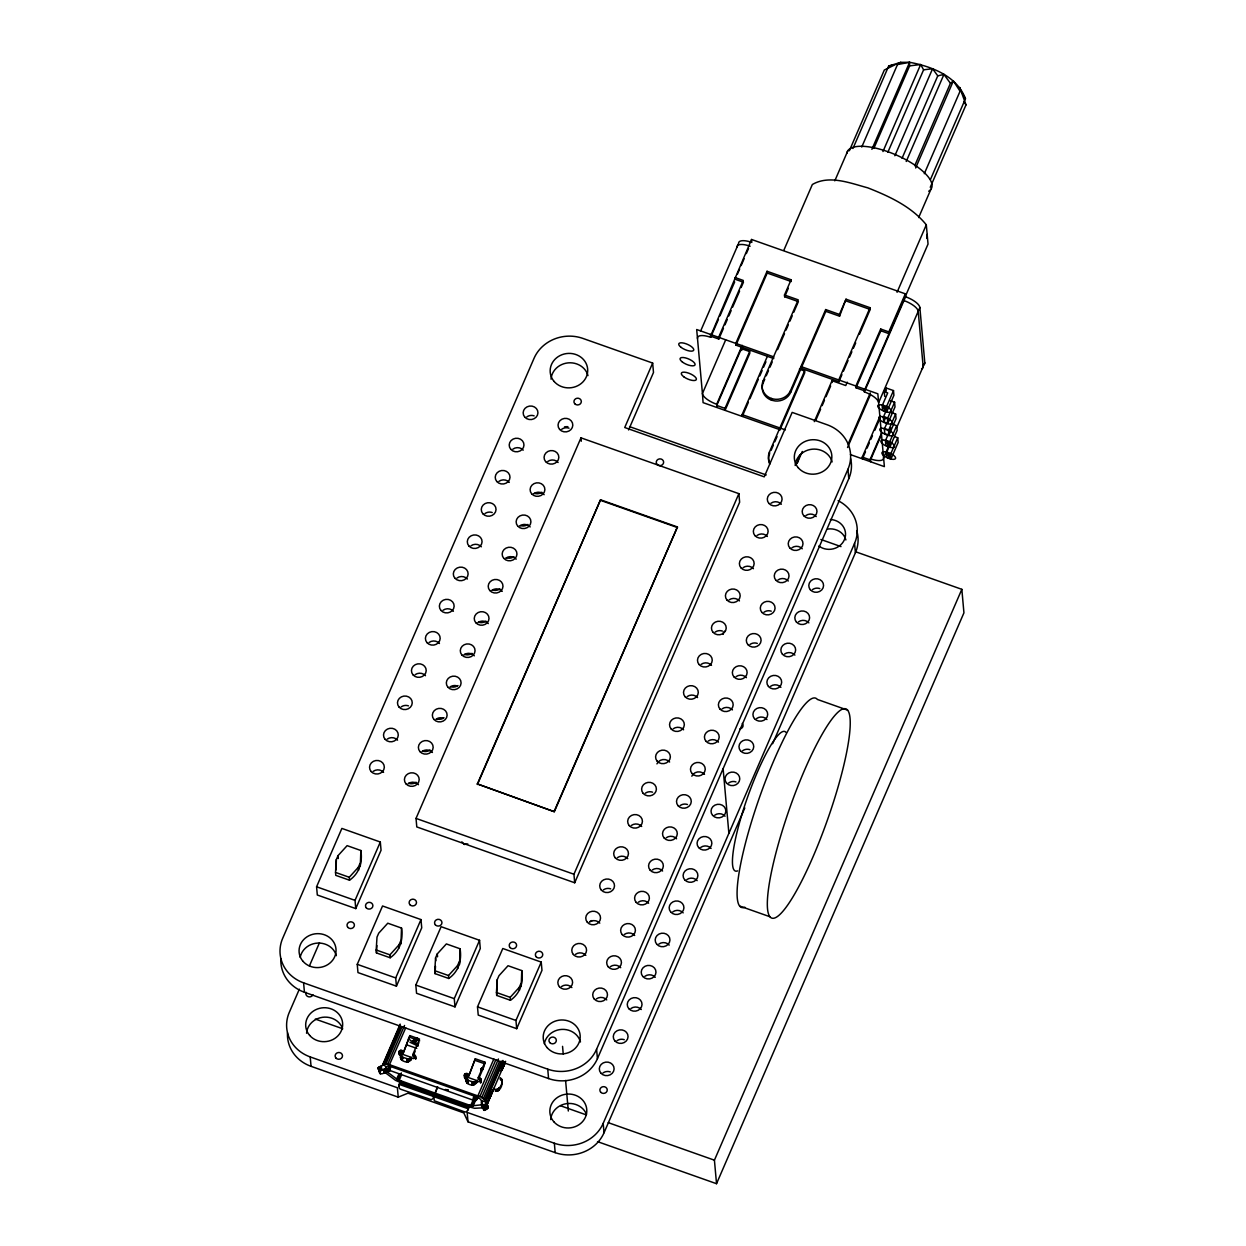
<?xml version="1.0" encoding="UTF-8"?>
<svg xmlns="http://www.w3.org/2000/svg" width="1246" height="1246" viewBox="0 0 1246 1246"><rect width="100%" height="100%" fill="white"/><g stroke="black" fill="none" stroke-linecap="round" stroke-linejoin="round"><path stroke-width="1.5" d="M873.851 148.352L909.596 65.882L909.611 62.3L900.78 62.347L888.694 66.007L852.965 148.461M486.641 1105.342L505.128 1062.355L502.076 1069.753L500.144 1070.703M335.517 872.418L336.342 859.538L338.055 855.613L347.12 845.645L360.857 850.504C362.711 862.061 359.455 873.275 349.519 880.206L335.781 875.362L335.517 872.418L349.254 877.277L349.519 880.206M336.14 869.833L336.342 859.538M360.281 866.313L360.857 850.504M376.183 949.982L377.008 937.101L378.722 933.176L387.786 923.208L401.524 928.068C403.377 939.624 400.122 950.838 390.185 957.769L376.448 952.925L376.183 949.982L389.92 954.841L390.185 957.769M376.448 952.925L376.915 945.558M400.947 943.876L401.524 928.068M434.761 970.696L435.586 957.816L437.299 953.875L446.364 943.923L460.085 948.782C461.939 960.339 458.699 971.553 448.747 978.484L435.025 973.624L434.761 970.696L448.498 975.54L448.747 978.484M435.025 973.624L435.493 966.273M459.525 964.591L460.085 948.782M496.438 992.501L497.263 979.621L498.976 975.696L508.041 965.728L521.778 970.587C523.632 982.144 520.376 993.358 510.439 1000.289L496.702 995.429L496.438 992.501L510.175 997.345L510.439 1000.289M496.702 995.429L497.263 979.621M521.202 986.396L521.778 970.587M398.922 1085.889C404.654 1073.725 394.889 1087.883 401.072 1089.378L431.303 1099.704L432.954 1098.629L437.455 1086.808M386.914 1070.594C386.151 1072.931 379.096 1075.937 379.609 1071.669C383.27 1068.289 390.933 1068.679 382.631 1064.551L384.453 1063.788L389.733 1064.738L477.857 1095.904C483.65 1096.464 492.918 1108.815 484.258 1110.17C482.062 1105.825 483.183 1099.502 478.012 1097.664L477.857 1095.904L493.868 1058.96M399.187 1053.291L400.651 1052.216L403.315 1052.917L409.887 1035.628L419.528 1039.039L412.8 1054.552C417.784 1054.521 414.949 1060.86 411.429 1057.729C410.697 1066 396.135 1060.611 401.679 1053.991L411.32 1057.387L410.713 1060.439M401.477 1055.051L401.679 1053.991M402.318 1060.424L402.925 1057.371L401.181 1054.786L400.558 1057.979L401.041 1055.736L401.352 1059.816L402.256 1057.075L401.757 1060.159L402.925 1057.371L408.579 1059.116L411.32 1057.387M406.445 1061.888L407.053 1058.835L407.006 1062.028L407.8 1059.038L407.504 1062.044L408.579 1059.116L408.236 1061.919L410.822 1058.197L410.479 1059.925M464.478 1077.292L465.583 1075.469L468.73 1076.046L475.302 1058.757L484.943 1062.168L478.215 1077.681C483.199 1077.65 480.349 1083.989 476.829 1080.858C476.112 1089.129 461.55 1083.74 467.094 1077.105L476.735 1080.516L476.517 1081.575M466.892 1078.164L467.094 1077.105M467.733 1083.553L468.34 1080.5L466.596 1077.915L465.973 1081.107L466.456 1078.849L466.767 1082.945L467.655 1080.204L467.172 1083.272L468.34 1080.5L473.978 1082.229L476.735 1080.516M471.86 1085.017L472.468 1081.964L472.421 1085.141L473.215 1082.167L472.919 1085.173L473.978 1082.229L473.651 1085.048L476.237 1081.326L475.894 1083.054M379.765 1073.46L378.239 1067.806L382.475 1065.595M437.72 1086.901L433.842 1096.636L434.34 1100.779L464.415 1111.775C469.119 1114.033 471.19 1097.134 467.78 1110.233M434.605 1096.137L434.947 1094.72M434.885 1096.231L435.228 1094.813M481.984 1104.75L471.564 1105.903L435.041 1093.1M481.906 1104.252L481.688 1106.526L484.118 1110.451M400.838 1056.515L401.788 1054.334C396.804 1054.365 399.639 1048.026 403.159 1051.141M467.359 1079.223L467.188 1077.447C462.219 1077.494 465.054 1071.155 468.574 1074.27M481.392 1070.984L481.081 1068.959L482.872 1067.542M478.215 1077.681L478.371 1079.457C482.015 1079.425 481.454 1085.188 480.707 1078.802M501.437 1078.756L501.608 1080.531C503.291 1084.222 500.191 1092.026 495.41 1091.153L495.254 1089.378C500.191 1090.421 504.755 1080.5 500.207 1077.93L500.378 1079.69M478.012 1097.664L476.237 1100.358L473.449 1100.28L388.363 1069.956L389.297 1065.112L405.729 1027.81M388.363 1069.956L389.297 1065.112M388.799 1070.267L389.546 1065.875M389.391 1070.563L389.998 1066.171M390.076 1070.844L390.59 1066.483M472.701 1100.047L473.901 1095.966L391.275 1066.747M473.449 1100.28L474.633 1096.2L477.857 1095.904M474.181 1100.452L475.38 1096.371M474.882 1100.545L476.081 1096.464M475.474 1100.561L476.673 1096.48M475.941 1100.498L477.125 1096.418M476.237 1100.358L477.42 1096.278M417.192 1037.918L415.214 1043.323L417.924 1044.288L418.08 1046.048L409.934 1042.248M415.697 1039.366L414.326 1042.964L415.214 1043.323L417.503 1038.043M501.749 1068.803L504.505 1061.841M414.902 1038.93L413.47 1042.528L414.326 1042.964L416.678 1037.7M434.761 1093.007L397.427 1079.55L387.49 1072.058L389.749 1066.701M505.346 1061.561L501.702 1070.221L505.611 1061.358M389.079 1068.585L387.49 1072.058L389.188 1066.669M486.734 1103.956L491.936 1091.636M502.122 1069.629L505.175 1062.495M389.001 1066.249C383.161 1064.037 387.942 1079.488 389.422 1066.264M316.577 886.778L341.871 828.419L380.31 842.016L381.058 850.239L355.764 908.599L317.309 895.002L316.577 886.778L355.032 900.375L355.764 908.599M299.351 989.168L289.29 1012.359A37.598 34.483 -5.1 0 0 310.207 1056.92L311.048 1066.327L398.237 1097.15L408.003 1093.178L463.808 1112.912L467.998 1121.821L555.186 1152.643A37.598 34.483 -5.1 0 0 604.03 1132.754L744.797 807.953M309.397 965.962L319.459 942.77M349.254 877.277L358.318 867.309L360.016 863.369M355.032 900.375L380.31 842.016M416.024 818.42L580.979 437.844L738.878 493.665L739.641 502.2L574.702 882.775L416.787 826.939L416.024 818.42L573.939 874.24L574.702 882.775M357.244 964.342L382.538 905.982L420.977 919.579L421.724 927.818L396.43 986.162L357.976 972.581L357.244 964.342L395.698 977.939L396.43 986.162M389.92 954.841L398.985 944.873L400.682 940.948M304.429 992.252L303.603 982.845A37.598 34.483 -5.1 0 1 282.686 938.3L534.051 358.303A37.598 34.483 -5.1 0 1 582.894 338.414L652.655 363.069L624.729 427.518L764.234 476.844L792.16 412.395L827.048 424.73A37.598 34.483 -5.1 0 1 847.95 469.275L848.791 478.682L597.426 1058.679A37.598 34.483 -5.1 0 1 548.583 1078.569L304.429 992.252A37.598 34.483 -5.1 0 1 280.88 958.719M628.576 429.948L653.496 372.476L652.655 363.069M477.374 783.936L600.541 499.786L677.435 526.965L554.33 811.722L477.374 783.936L554.33 811.722M477.436 784.528L600.541 499.786M395.698 977.939L420.977 919.579M415.821 985.056L441.115 926.697L479.554 940.294L480.286 948.518L455.008 1006.877L416.553 993.28L415.821 985.056L454.26 998.653L455.008 1006.877M382.444 1065.299L400.153 1024.103M700.564 331.187L738.598 243.422A14.796 5.28 23.4 0 1 751.805 242.409L751.54 239.466L905.344 293.838L905.608 296.782L864.381 391.898A14.796 5.28 23.4 0 1 878.632 402.645L884.38 466.627L850.411 454.603M383.316 1064.037L400.075 1025.349M384.453 1063.788L400.464 1026.86M385.98 1063.835L401.991 1026.906M387.771 1064.162L404.545 1025.458M389.079 1066.28L386.961 1071.171L389.297 1065.875M723.428 328.399L718.802 339.052L710.578 336.14L751.54 239.466M737.445 274.151L739.672 269.011M741.152 265.585L744.111 258.732M746.338 253.592L748.566 248.468M767.053 271.285L767.209 273.045L791.241 281.549L791.085 279.774L767.053 271.285L735.81 343.382L735.965 345.158L773.704 358.552L773.548 356.792L696.685 329.52L697.48 338.336A14.796 5.28 23.4 0 1 710.687 337.308L718.428 319.443M719.97 315.877L734.673 281.939M403.315 1052.917L409.887 1035.628M396.695 1079.052L399 1073.756M408.423 1038.79L412.738 1042.03L414.295 1038.525L412.738 1042.03L413.47 1042.528L415.089 1039.039M397.427 1079.55L399.732 1074.239M724.97 324.848L727.275 319.521M728.817 315.954L731.122 310.628M732.664 307.077L739.594 291.081M741.136 287.53L743.457 282.203L735.218 279.291M398.268 1079.986L401.337 1072.915M399.172 1080.344L401.477 1075.049M413.703 1054.599L415.198 1051.157M417.441 1045.97L418.936 1042.528M725.639 339.971L702.433 393.534L703.087 402.645L780.027 429.73L804.729 372.741L804.573 370.981L799.418 369.159M448.498 975.54L457.562 965.588L459.26 961.647M735.965 345.158L767.209 273.045M454.26 998.653L479.554 940.294M716.948 407.193L716.684 404.265L742.211 345.36M741.401 348.646L716.793 405.433L725.001 408.408L725.156 410.168L749.796 353.334L749.64 351.559L741.401 348.646L741.557 350.422L743.052 346.949M783.859 250.228L812.345 184.517C829.151 174.627 850.457 183.193 867.823 187.85C889.223 196.307 911.542 206.54 926.308 224.81L928.036 244.076L904.939 297.358M725.001 408.408L749.64 351.559M554.283 811.13L677.435 526.965M793.749 312.294L798.375 301.625L784.637 296.766L784.482 295.006L791.085 279.774M834.804 180.841L847.887 150.641M784.637 296.766L788.313 288.309M477.498 1006.861L502.792 948.502L541.231 962.099L541.979 970.323L516.685 1028.682L478.23 1015.085L477.498 1006.861L515.953 1020.458L516.685 1028.682M849.351 150.735L884.317 70.041L895.204 64.667L888.694 66.007M748.379 402.287L742.273 416.366L742.118 414.606L767.302 356.496M749.905 398.767L758.3 379.391M759.826 375.871L762.116 370.592M763.642 367.072L765.932 361.776M861.749 147.028L897.478 64.574L900.78 62.347L896.59 64.091M771.492 400.184A14.781 13.55 -5.1 0 1 763.268 382.662L763.113 380.918L798.219 299.85L784.482 295.006M777.551 349.659L784.497 333.648M786.039 330.081L788.344 324.754M789.886 321.188L792.207 315.861M763.268 382.693L764.764 379.236M766.243 375.794L768.486 370.623M769.981 367.181L772.209 362.01M465.132 1078.818L466.674 1075.282M465.381 1078.631L466.985 1074.831M466.253 1079.643L467.188 1077.447M468.73 1076.046L475.302 1058.757M871.889 149.333L909.611 62.3C931.572 66.396 957.037 76.068 965.463 98.714L930.482 179.424M478.371 1079.457L484.351 1065.657M510.175 997.345L519.239 987.393L520.937 983.452M882.947 151.545L920.654 64.512L909.596 65.882M470.677 1105.638L472.982 1100.327M471.564 1105.903L474.633 1098.832M472.39 1106.043L475.458 1098.972M473.075 1106.059L476.143 1098.988M573.939 874.24L738.878 493.665M887.853 152.261L923.598 69.807L920.654 64.512M479.835 1096.698L495.846 1059.77M481.688 1097.664L498.462 1058.975M515.953 1020.458L541.231 962.099M483.308 1098.738L499.303 1061.81M825.677 309.569L825.833 311.329L839.57 316.188L839.415 314.428L825.677 309.569L790.525 390.621L790.68 392.365A14.781 13.55 -5.1 0 1 775.214 400.994L771.492 400.2L771.336 398.44A14.781 13.55 -5.1 0 1 763.113 380.918M825.833 311.329L790.68 392.365M484.569 1099.844L501.328 1061.14M894.862 155.75L932.584 68.732L923.598 69.807M485.395 1100.888L502.917 1060.439M485.722 1101.822L503.259 1061.374M502.076 1069.753L505.082 1062.807M769.576 462.422A14.796 13.566 -5.1 0 1 769.452 452.018L804.573 370.981M486.828 1104.595L493.883 1088.303M771.087 450.351L773.33 445.196M774.81 441.754L777.052 436.598M902.042 158.304L937.771 75.85L943.938 74.433L950.433 83.295L914.704 165.749M839.415 314.428L846.018 299.196L870.035 307.7L870.191 309.46L859.506 334.13M906.231 161.466L943.938 74.433M839.57 316.188L846.018 299.196M915.654 167.976L953.361 80.943L960.059 91.238L924.314 173.692M799.885 454.852L797.066 463.496L802.284 451.473M814.277 421.646L832.032 380.7L845.754 385.544L847.233 382.164M815.974 419.855L820.616 409.171M822.158 405.604L824.463 400.262M826.02 396.695L830.646 386.026M870.035 307.7L838.729 379.952L838.885 381.712L801.147 368.302L800.991 366.542L877.838 393.814L878.632 402.645L919.86 307.513A14.796 5.28 23.4 0 0 905.608 296.782M838.885 381.712L841.938 374.657M843.464 371.137L848.043 360.561M849.57 357.041L851.875 351.746M853.401 348.226L855.691 342.946M930.264 187.305L966.008 104.851L959.716 87.469L960.059 91.238M918.645 217.567L930.964 189.158M897.058 292.296L926.308 224.81M888.834 331.903L880.704 329.022L880.86 330.782L889.005 333.679L888.834 331.903L905.344 293.838M848.152 443.981L870.284 392.911M847.545 447.501L870.44 394.671M597.426 1058.679L596.585 1049.272L847.95 469.275M884.286 391.727L885.937 387.911L893.491 390.59L893.912 395.294L886.763 411.756L882.666 410.245L882.215 405.62L887.713 392.926L884.286 391.727L884.707 396.415M865.503 451.737L862.419 458.855L862.263 457.095L880.003 416.133M867.045 448.171L869.365 442.828M870.907 439.277L872.449 435.711M874.77 430.368L880.174 417.908M886.763 411.756L886.358 407.021L893.491 390.59M890.065 400.62L894.597 402.224L895.002 406.928L887.868 423.391L883.772 421.88L883.321 417.254L886.077 410.915M883.772 421.88L885.828 417.145M887.868 423.391L887.463 418.656L894.597 402.224M870.658 461.768L870.393 458.84L881.794 432.518M881.296 435.088L870.502 460.008L862.263 457.095M891.092 412.395L895.625 413.999L896.045 418.703L888.912 435.181L884.816 433.655L884.364 429.029L887.806 421.101M888.912 435.181L888.507 430.431L895.625 413.999M892.167 424.123L896.699 425.711L897.12 430.415L889.971 446.893L885.875 445.383L885.423 440.757L890.921 428.063M889.971 446.893L889.566 442.159L896.699 425.711M888.928 445.523L883.601 457.812A14.796 5.28 23.4 0 1 870.393 458.84M896.528 427.985L924.797 362.773L919.86 307.513M894.706 436.676L897.727 437.735L898.148 442.439L890.999 458.917L886.918 457.407L886.451 452.781L889.893 444.853M890.999 458.917L890.594 454.183L897.727 437.735M604.03 1132.754L603.189 1123.347L854.569 543.349A37.598 34.483 -5.1 0 0 838.091 500.674M772.645 743.706L855.41 552.757A37.598 34.483 -5.1 0 0 856.703 530.594M597.519 1141.632L716.528 1183.7L714.425 1160.182L961.834 589.327L855.644 551.776M716.528 1183.7L963.937 612.83L961.834 589.327M880.704 329.022L855.877 386.042L856.033 387.802L864.272 390.73L903.848 299.414L903.957 300.582A14.796 5.28 23.4 0 1 918.209 311.313L923.146 366.573A14.796 5.28 23.4 0 1 921.557 368.863M856.033 387.802L880.86 330.782M387.49 1072.058L389.375 1067.573M493.837 1088.568L486.656 1105.311L493.696 1089.097M501.827 1068.788L504.942 1061.748M486.719 1104.221L492.668 1089.876M387.117 1071.591L389.484 1066.374M414.326 1038.557L412.738 1042.03L414.373 1038.588M488.775 1097.991L491.111 1093.131M481.283 1070.61L483.043 1069.317M388.939 1068.352L388.082 1069.66M950.433 83.295L953.361 80.943M482.638 1105.451L486.547 1103.442M482.996 1106.105L486.906 1104.096M483.355 1106.791L487.264 1104.781M483.666 1107.476L487.575 1105.467M483.915 1108.083L487.825 1106.09M484.071 1108.613L487.996 1106.604M484.149 1109.002L488.058 1106.993M483.635 1110.015L487.56 1108.005M483.915 1110.311L488.167 1108.177M467.795 843.931L464.135 844.461L461.845 841.829M448.077 1089.97L445.975 1089.674M448.186 1090.219L445.352 1089.44M897.478 64.574L909.611 62.3M482.498 1107.85L474.586 1108.301L469.508 1106.931M416.771 1048.353L407.255 1045.067M379.173 1069.893L378.27 1069.317M882.215 405.62L886.358 407.021M883.321 417.254L887.463 418.656M884.364 429.029L888.507 430.431M885.423 440.757L889.566 442.159M886.451 452.781L890.594 454.183M886.56 409.389L882.448 407.94M889.769 444.526L885.657 443.062M890.797 456.55L886.685 455.086M846.174 300.956L870.191 309.46M735.047 277.531L743.286 280.443L718.646 337.292L718.802 339.052M742.118 414.606L785.369 429.901M629.588 426.646L766.243 474.96M820.865 539.471L841.003 546.605M600.588 500.362L677.481 527.556M847.576 710.127A111.003 19.749 -70.5 0 0 776.834 849.538A111.003 19.749 -70.5 0 0 801.894 880.642A111.003 19.749 -70.5 0 0 847.576 710.127L817.376 699.442A111.003 19.749 -70.5 0 0 759.141 798.437A111.003 19.749 -70.5 0 0 744.812 907.197M739.75 906.076L769.95 916.745M303.603 982.845L547.742 1069.177A37.598 34.483 -5.1 0 0 596.585 1049.272M410.043 1037.388L419.684 1040.799M475.458 1060.517L485.099 1063.928L484.943 1062.168M315.3 1019.072L342.759 1028.775M560.638 1105.809L586.274 1114.874M608.235 1122.646L714.425 1160.182M415.821 1058.259L412.956 1056.328L412.8 1054.552M481.626 1100.654L485.753 1102.118M400.013 1082.042L434.293 1094.175M434.574 1094.268L468.87 1106.386M400.651 1082.587L395.496 1080.344L384.002 1071.685M399.592 1083.257L433.888 1095.374M434.169 1095.483L468.449 1107.601M399.281 1084.409L433.577 1096.527M433.842 1096.636L468.138 1108.753M310.207 1056.92L397.396 1087.742L398.237 1097.15M603.189 1123.347A37.598 34.483 -5.1 0 1 554.345 1143.236L467.157 1112.413L467.998 1121.821M963.859 101.923L966.008 104.851M932.584 68.732L937.771 75.85M962.239 93.232L965.463 98.714M380.887 1066.093L382.257 1069.956M380.17 1066.358L381.525 1070.221M379.485 1066.685L380.855 1070.548M378.924 1067.043L380.295 1070.921M378.504 1067.433L379.859 1071.311M378.239 1067.806L380.544 1073.772M378.177 1068.133L380.077 1073.663M885.937 387.911L886.218 391.042M884.286 406.321L884.707 411.04M887.495 441.458L887.915 446.177M888.523 453.482L888.943 458.201M864.117 388.97L864.381 391.898M854.569 543.349L855.41 552.757M832.032 380.7L832.188 382.46M779.871 427.954L780.027 429.73M769.452 452.018L769.607 453.793A14.796 13.566 -5.1 0 0 769.732 464.182M710.422 334.364L710.687 337.308M697.48 338.336L702.433 393.534A14.796 5.28 23.4 0 0 716.684 404.265M723.116 768.689L728.879 833.34M580.979 437.844L581.275 441.255M562.553 1046.36L563.223 1053.945M565.591 1080.484L568.316 1111.011M547.742 1069.177L548.583 1078.569M554.345 1143.236L555.186 1152.643M519.239 987.393L519.504 990.336M501.842 1079.363L502.216 1082.525M501.873 1081.45L502.029 1083.21M500.892 1078.273L501.048 1080.033M499.116 1087.805L499.272 1089.58M498.727 1088.428L498.883 1090.203M498.182 1088.957L498.353 1090.717M497.528 1089.315L497.684 1091.091M496.78 1089.518L496.936 1091.294M496.001 1089.549L496.157 1091.309M482.311 1067.697L482.482 1069.473M481.813 1067.978L481.984 1069.753M481.408 1068.367L481.563 1070.127M481.127 1068.834L481.236 1070.735M480.925 1069.473L481.096 1071.778M480.956 1079.192L481.236 1081.824M480.349 1078.506L480.52 1080.266M480.722 1080.874L480.894 1082.649M480.395 1081.201L480.551 1082.976M479.928 1078.288L480.099 1080.064M481.813 1104.065L482.124 1107.601M481.299 1101.838L481.688 1106.526M476.829 1080.858L476.984 1082.634M457.562 965.588L457.827 968.516M466.845 1073.663L467.016 1075.438M466.378 1073.569L466.534 1075.329M465.895 1073.569L466.051 1075.345M465.428 1073.694L465.583 1075.469M465.474 1076.84L465.63 1078.615M465.023 1073.927L465.179 1075.703M464.68 1074.254L464.836 1076.03M464.447 1074.644L464.602 1076.419M464.322 1075.08L464.618 1077.712M437.299 953.875L437.548 956.819M435.586 957.816L435.851 960.759M415.541 1056.063L415.837 1058.695M415.292 1055.689L415.712 1059.131M414.949 1055.378L415.105 1057.138M414.529 1055.16L414.684 1056.935M398.985 944.873L399.25 947.817M401.446 1050.534L401.601 1052.309M400.978 1050.44L401.134 1052.2M400.48 1050.44L400.651 1052.216M400.028 1050.58L400.184 1052.34M400.059 1053.727L400.215 1055.487M399.608 1050.814L399.764 1052.574M399.265 1051.126L399.421 1052.901M399.639 1053.509L399.795 1055.284M399.031 1051.515L399.452 1054.973M398.907 1051.951L399.078 1054.163M389.733 1064.738L389.889 1066.514M385.949 1068.118L386.26 1071.653M385.03 1068.928L385.341 1072.463M383.893 1069.442L384.22 1072.977M358.318 867.309L358.583 870.253M338.055 855.613L338.32 858.541M927.164 234.45A61.428 21.914 23.4 0 1 926.681 238.375M846.875 153.32A45.884 16.369 23.4 0 1 898.88 156.186A45.884 16.369 23.4 0 1 928.691 191.245M924.797 362.773A14.796 5.28 23.4 0 1 923.208 365.062M736.947 247.238A14.796 5.28 23.4 0 1 750.154 246.21M790.525 390.621A14.781 13.55 -5.1 0 1 771.336 398.44M784.513 654.088A7.398 6.791 -5.1 0 1 794.901 655.085M798.484 621.863A7.398 6.791 -5.1 0 1 808.872 622.86M770.558 686.312A7.398 6.791 -5.1 0 1 780.931 687.309M728.661 782.986A7.398 6.791 -5.1 0 1 735.981 781.912M812.454 589.638A7.398 6.791 -5.1 0 1 819.775 588.579M756.587 718.537A7.398 6.791 -5.1 0 1 766.975 719.534M714.69 815.196A7.398 6.791 -5.1 0 1 725.079 816.192M742.616 750.762A7.398 6.791 -5.1 0 1 749.936 749.687M672.793 911.87A7.398 6.791 -5.1 0 1 683.182 912.866M686.764 879.645A7.398 6.791 -5.1 0 1 697.153 880.642M700.735 847.42A7.398 6.791 -5.1 0 1 711.108 848.417M658.838 944.094A7.398 6.791 -5.1 0 1 669.211 945.091M644.867 976.319A7.398 6.791 -5.1 0 1 655.256 977.3M616.941 1040.753A7.398 6.791 -5.1 0 1 624.262 1039.694M630.897 1008.528A7.398 6.791 -5.1 0 1 641.285 1009.525M311.048 1066.327A37.598 34.483 -5.1 0 1 287.499 1032.778M723.21 634.37A3.707 3.395 -5.1 0 1 724.58 631.192M430.072 749.999A7.523 6.9 -5.1 0 1 422.643 751.089M416.117 782.223A7.523 6.9 -5.1 0 1 408.672 783.313M444.043 717.774A7.523 6.9 -5.1 0 1 436.614 718.864M602.971 1072.977A7.398 6.791 -5.1 0 1 610.291 1071.918M830.334 519.489A16.276 14.936 -5.1 0 1 844.383 539.752A16.276 14.936 -5.1 0 1 818.84 546.013M827.796 529.052A16.276 14.936 -5.1 0 1 845.894 539.954M564.516 426.864A16.276 14.936 -5.1 0 1 567.896 426.693M550.701 1119.578A18.503 16.961 -5.1 0 1 566.525 1103.66A18.503 16.961 -5.1 0 1 586.523 1114.345M312.964 994.729A3.707 3.395 -5.1 0 1 308.151 996.675A3.707 3.395 -5.1 0 1 306.095 992.299M591.959 920.545A3.707 3.395 -5.1 0 1 590.199 921.261M471.969 653.34A7.523 6.9 -5.1 0 1 464.54 654.415M513.866 556.666A7.523 6.9 -5.1 0 1 506.437 557.756M485.94 621.115A7.523 6.9 -5.1 0 1 478.495 622.19M306.563 1033.245A18.503 16.961 -5.1 0 1 322.387 1017.328A18.503 16.961 -5.1 0 1 342.37 1028.028M458.014 685.549A7.523 6.9 -5.1 0 1 450.569 686.639M499.911 588.891A7.523 6.9 -5.1 0 1 492.466 589.981M541.808 492.217A7.523 6.9 -5.1 0 1 534.363 493.307M527.837 524.441A7.523 6.9 -5.1 0 1 520.392 525.532M742.289 723.443A3.707 3.395 -5.1 0 1 739.906 728.941M624.293 934.469A7.398 6.791 -5.1 0 1 634.681 935.466M596.367 998.918A7.398 6.791 -5.1 0 1 606.74 999.899M850.675 458.699A37.598 34.483 -5.1 0 1 848.791 478.682M551.028 379.173A18.799 17.242 -5.1 0 1 568.083 362.882A18.799 17.242 -5.1 0 1 587.987 375.591M795.166 465.49A18.799 17.242 -5.1 0 1 812.236 449.199A18.799 17.242 -5.1 0 1 832.141 461.908M770.963 503.244A7.398 6.791 -5.1 0 1 781.351 504.241M756.992 535.469A7.398 6.791 -5.1 0 1 767.38 536.465M743.037 567.693A7.398 6.791 -5.1 0 1 753.409 568.69M729.066 599.918A7.398 6.791 -5.1 0 1 739.454 600.915M715.095 632.143A7.398 6.791 -5.1 0 1 722.415 631.068M701.14 664.352A7.398 6.791 -5.1 0 1 711.513 665.348M687.169 696.576A7.398 6.791 -5.1 0 1 697.558 697.573M673.198 728.801A7.398 6.791 -5.1 0 1 683.587 729.798M656.938 763.876A7.398 6.791 -5.1 0 1 669.632 762.022M645.272 793.25A7.398 6.791 -5.1 0 1 652.593 792.176M631.301 825.475A7.398 6.791 -5.1 0 1 641.69 826.472M617.346 857.7A7.398 6.791 -5.1 0 1 627.735 858.681M603.375 889.909A7.398 6.791 -5.1 0 1 610.696 888.85M589.42 922.133A7.398 6.791 -5.1 0 1 599.793 923.13M575.45 954.358A7.398 6.791 -5.1 0 1 585.838 955.355M561.479 986.583A7.398 6.791 -5.1 0 1 571.867 987.58M408.081 783.703A7.398 6.791 -5.1 0 1 418.454 784.7M422.036 751.478A7.398 6.791 -5.1 0 1 432.424 752.475M436.007 719.254A7.398 6.791 -5.1 0 1 443.327 718.194M449.977 687.044A7.398 6.791 -5.1 0 1 457.298 685.97M463.933 654.82A7.398 6.791 -5.1 0 1 474.321 655.817M477.903 622.595A7.398 6.791 -5.1 0 1 488.292 623.592M491.874 590.37A7.398 6.791 -5.1 0 1 502.247 591.367M505.829 558.146A7.398 6.791 -5.1 0 1 516.218 559.143M519.8 525.921A7.398 6.791 -5.1 0 1 530.189 526.918M533.755 493.712A7.398 6.791 -5.1 0 1 544.144 494.693M547.726 461.487A7.398 6.791 -5.1 0 1 558.115 462.468M561.697 429.263A7.398 6.791 -5.1 0 1 569.017 428.188M610.322 966.694A7.398 6.791 -5.1 0 1 620.71 967.69M638.264 902.244A7.398 6.791 -5.1 0 1 648.636 903.241M652.219 870.02A7.398 6.791 -5.1 0 1 662.607 871.016M666.189 837.795A7.398 6.791 -5.1 0 1 676.578 838.792M680.145 805.586A7.398 6.791 -5.1 0 1 687.465 804.511M691.826 776.196A7.398 6.791 -5.1 0 1 704.504 774.358M708.086 741.136A7.398 6.791 -5.1 0 1 718.459 742.133M722.041 708.912A7.398 6.791 -5.1 0 1 732.43 709.909M736.012 676.687A7.398 6.791 -5.1 0 1 746.401 677.684M749.983 644.462A7.398 6.791 -5.1 0 1 757.303 643.403M763.938 612.238A7.398 6.791 -5.1 0 1 771.258 611.179M777.909 580.029A7.398 6.791 -5.1 0 1 788.297 581.01M791.88 547.804A7.398 6.791 -5.1 0 1 802.253 548.801M805.835 515.579A7.398 6.791 -5.1 0 1 816.223 516.576M526.809 416.927A7.398 6.791 -5.1 0 1 534.129 415.853M512.854 449.152A7.398 6.791 -5.1 0 1 523.227 450.149M498.883 481.377A7.398 6.791 -5.1 0 1 509.271 482.373M484.912 513.601A7.398 6.791 -5.1 0 1 492.232 512.527M470.957 545.81A7.398 6.791 -5.1 0 1 481.345 546.807M456.986 578.035A7.398 6.791 -5.1 0 1 467.375 579.032M443.031 610.26A7.398 6.791 -5.1 0 1 453.404 611.256M429.06 642.484A7.398 6.791 -5.1 0 1 439.449 643.481M415.089 674.709A7.398 6.791 -5.1 0 1 425.478 675.706M401.134 706.934A7.398 6.791 -5.1 0 1 408.454 705.859M387.163 739.158A7.398 6.791 -5.1 0 1 397.552 740.14M373.193 771.367A7.398 6.791 -5.1 0 1 383.581 772.364M300.193 957.38A18.503 16.961 -5.1 0 1 317.73 943.082A18.503 16.961 -5.1 0 1 336.342 955.666M544.331 1043.696A18.503 16.961 -5.1 0 1 561.868 1029.398A18.503 16.961 -5.1 0 1 580.48 1041.983M737.601 870.876A73.997 13.161 -70.5 0 1 747.148 798.375A73.997 13.161 -70.5 0 1 785.977 732.368M389.546 1068.975L388.067 1072.557L389.609 1069.021M879.505 404.763L878.477 404.981A7.398 2.648 23.4 0 0 878.742 407.925L879.878 408.922A7.398 2.648 23.4 0 0 889.597 412.348A7.398 2.648 23.4 0 0 889.223 408.19A7.398 2.648 23.4 0 0 879.505 404.763M883.726 451.768L882.682 451.987A7.398 2.648 23.4 0 0 882.947 454.93L884.099 455.911A7.398 2.648 23.4 0 0 893.803 459.353A7.398 2.648 23.4 0 0 893.429 455.195A7.398 2.648 23.4 0 0 883.726 451.768M880.579 416.522L879.536 416.74A7.383 2.632 23.4 0 0 879.801 419.668L880.938 420.665A7.383 2.632 23.4 0 0 890.641 424.092A7.383 2.632 23.4 0 0 890.267 419.949A7.383 2.632 23.4 0 0 880.579 416.522M882.666 440.009L881.638 440.227A7.398 2.648 23.4 0 0 881.888 443.171L883.04 444.168A7.398 2.648 23.4 0 0 892.743 447.594A7.398 2.648 23.4 0 0 892.385 443.451A7.398 2.648 23.4 0 0 882.666 440.009M881.623 428.266L880.595 428.484A7.383 2.632 23.4 0 0 880.844 431.428L881.997 432.424A7.383 2.632 23.4 0 0 891.684 435.851A7.383 2.632 23.4 0 0 891.311 431.692A7.383 2.632 23.4 0 0 881.623 428.266M683.727 376.744A8.13 2.897 23.4 0 0 696.234 379.765A8.13 2.897 23.4 0 0 686.639 372.538A8.13 2.897 23.4 0 0 683.727 376.744M681.095 347.369A8.146 2.913 23.4 0 0 693.601 350.391A8.146 2.913 23.4 0 0 684.007 343.164A8.146 2.913 23.4 0 0 681.095 347.369M682.419 362.056A8.146 2.913 23.4 0 0 694.925 365.078A8.146 2.913 23.4 0 0 685.316 357.851A8.146 2.913 23.4 0 0 682.419 362.056M782.441 654.243A7.398 6.791 -5.1 0 0 795.119 652.39A7.398 6.791 -5.1 0 0 787.192 643.248A7.398 6.791 -5.1 0 0 782.441 654.243M796.396 622.019A7.398 6.791 -5.1 0 0 809.075 620.165A7.398 6.791 -5.1 0 0 801.162 611.023A7.398 6.791 -5.1 0 0 796.396 622.019M740.545 750.902A7.398 6.791 -5.1 0 0 753.223 749.048A7.398 6.791 -5.1 0 0 745.295 739.922A7.398 6.791 -5.1 0 0 740.545 750.902M768.471 686.468A7.398 6.791 -5.1 0 0 781.149 684.615A7.398 6.791 -5.1 0 0 773.236 675.472A7.398 6.791 -5.1 0 0 768.471 686.468M726.574 783.127A7.398 6.791 -5.1 0 0 739.252 781.273A7.398 6.791 -5.1 0 0 731.34 772.146A7.398 6.791 -5.1 0 0 726.574 783.127M810.367 589.794A7.398 6.791 -5.1 0 0 823.045 587.941A7.398 6.791 -5.1 0 0 815.133 578.814A7.398 6.791 -5.1 0 0 810.367 589.794M754.5 718.677A7.398 6.791 -5.1 0 0 767.178 716.824A7.398 6.791 -5.1 0 0 759.266 707.697A7.398 6.791 -5.1 0 0 754.5 718.677M712.603 815.351A7.398 6.791 -5.1 0 0 725.297 813.498A7.398 6.791 -5.1 0 0 717.369 804.355A7.398 6.791 -5.1 0 0 712.603 815.351M698.648 847.576A7.398 6.791 -5.1 0 0 711.326 845.723A7.398 6.791 -5.1 0 0 703.414 836.58A7.398 6.791 -5.1 0 0 698.648 847.576M684.677 879.801A7.398 6.791 -5.1 0 0 697.355 877.947A7.398 6.791 -5.1 0 0 689.443 868.805A7.398 6.791 -5.1 0 0 684.677 879.801M670.722 912.01A7.398 6.791 -5.1 0 0 683.4 910.172A7.398 6.791 -5.1 0 0 675.472 901.029A7.398 6.791 -5.1 0 0 670.722 912.01M656.751 944.234A7.398 6.791 -5.1 0 0 669.429 942.381A7.398 6.791 -5.1 0 0 661.517 933.254A7.398 6.791 -5.1 0 0 656.751 944.234M628.825 1008.684A7.398 6.791 -5.1 0 0 641.503 1006.83A7.398 6.791 -5.1 0 0 633.575 997.703A7.398 6.791 -5.1 0 0 628.825 1008.684M642.78 976.459A7.398 6.791 -5.1 0 0 655.458 974.606A7.398 6.791 -5.1 0 0 647.546 965.479A7.398 6.791 -5.1 0 0 642.78 976.459M614.854 1040.908A7.398 6.791 -5.1 0 0 627.532 1039.055A7.398 6.791 -5.1 0 0 619.62 1029.912A7.398 6.791 -5.1 0 0 614.854 1040.908M600.884 1073.133A7.398 6.791 -5.1 0 0 613.577 1071.28A7.398 6.791 -5.1 0 0 605.649 1062.137A7.398 6.791 -5.1 0 0 600.884 1073.133M335.906 1058.025A3.707 3.395 -5.1 0 0 342.245 1057.091A3.707 3.395 -5.1 0 0 338.289 1052.527A3.707 3.395 -5.1 0 0 335.906 1058.025M553.785 1121.712A18.503 16.961 -5.1 0 0 585.48 1117.086A18.503 16.961 -5.1 0 0 565.684 1094.253A18.503 16.961 -5.1 0 0 553.785 1121.712M600.65 1092.166A3.707 3.395 -5.1 0 0 606.989 1091.247A3.707 3.395 -5.1 0 0 603.033 1086.683A3.707 3.395 -5.1 0 0 600.65 1092.166M309.631 1035.395A18.503 16.961 -5.1 0 0 341.342 1030.769A18.503 16.961 -5.1 0 0 321.546 1007.936A18.503 16.961 -5.1 0 0 309.631 1035.395M549.735 1042.591A3.707 3.395 -5.1 0 0 556.074 1041.656A3.707 3.395 -5.1 0 0 552.118 1037.093A3.707 3.395 -5.1 0 0 549.735 1042.591M536.154 956.757A3.707 3.395 -5.1 0 0 542.493 955.838A3.707 3.395 -5.1 0 0 538.537 951.274A3.707 3.395 -5.1 0 0 536.154 956.757M510.003 947.521A3.707 3.395 -5.1 0 0 516.342 946.586A3.707 3.395 -5.1 0 0 512.386 942.023A3.707 3.395 -5.1 0 0 510.003 947.521M622.206 934.609A7.398 6.791 -5.1 0 0 634.884 932.771A7.398 6.791 -5.1 0 0 626.972 923.629A7.398 6.791 -5.1 0 0 622.206 934.609M594.28 999.058A7.398 6.791 -5.1 0 0 606.958 997.205A7.398 6.791 -5.1 0 0 599.046 988.078A7.398 6.791 -5.1 0 0 594.28 999.058M433.92 719.409A7.398 6.791 -5.1 0 0 446.598 717.556A7.398 6.791 -5.1 0 0 438.685 708.429A7.398 6.791 -5.1 0 0 433.92 719.409M419.964 751.634A7.398 6.791 -5.1 0 0 432.642 749.78A7.398 6.791 -5.1 0 0 424.715 740.638A7.398 6.791 -5.1 0 0 419.964 751.634M447.89 687.185A7.398 6.791 -5.1 0 0 460.568 685.331A7.398 6.791 -5.1 0 0 452.656 676.204A7.398 6.791 -5.1 0 0 447.89 687.185M475.816 622.735A7.398 6.791 -5.1 0 0 488.494 620.882A7.398 6.791 -5.1 0 0 480.582 611.755A7.398 6.791 -5.1 0 0 475.816 622.735M517.713 526.077A7.398 6.791 -5.1 0 0 530.391 524.223A7.398 6.791 -5.1 0 0 522.479 515.081A7.398 6.791 -5.1 0 0 517.713 526.077M461.861 654.96A7.398 6.791 -5.1 0 0 474.539 653.106A7.398 6.791 -5.1 0 0 466.611 643.98A7.398 6.791 -5.1 0 0 461.861 654.96M503.742 558.301A7.398 6.791 -5.1 0 0 516.436 556.448A7.398 6.791 -5.1 0 0 508.508 547.306A7.398 6.791 -5.1 0 0 503.742 558.301M489.787 590.526A7.398 6.791 -5.1 0 0 502.465 588.673A7.398 6.791 -5.1 0 0 494.553 579.53A7.398 6.791 -5.1 0 0 489.787 590.526M531.684 493.852A7.398 6.791 -5.1 0 0 544.362 491.999A7.398 6.791 -5.1 0 0 536.434 482.872A7.398 6.791 -5.1 0 0 531.684 493.852M545.639 461.627A7.398 6.791 -5.1 0 0 558.317 459.774A7.398 6.791 -5.1 0 0 550.405 450.647A7.398 6.791 -5.1 0 0 545.639 461.627M798.312 467.811A18.799 17.242 -5.1 0 0 830.521 463.107A18.799 17.242 -5.1 0 0 810.398 439.916A18.799 17.242 -5.1 0 0 798.312 467.811M554.159 381.494A18.799 17.242 -5.1 0 0 586.368 376.79A18.799 17.242 -5.1 0 0 566.26 353.599A18.799 17.242 -5.1 0 0 554.159 381.494M559.61 429.403A7.398 6.791 -5.1 0 0 572.288 427.549A7.398 6.791 -5.1 0 0 564.376 418.422A7.398 6.791 -5.1 0 0 559.61 429.403M775.822 580.169A7.398 6.791 -5.1 0 0 788.5 578.315A7.398 6.791 -5.1 0 0 780.588 569.188A7.398 6.791 -5.1 0 0 775.822 580.169M347.805 927.336A3.707 3.395 -5.1 0 0 354.144 926.401A3.707 3.395 -5.1 0 0 350.188 921.838A3.707 3.395 -5.1 0 0 347.805 927.336M789.793 547.944A7.398 6.791 -5.1 0 0 802.471 546.091A7.398 6.791 -5.1 0 0 794.559 536.964A7.398 6.791 -5.1 0 0 789.793 547.944M435.352 924.843A3.707 3.395 -5.1 0 0 441.691 923.909A3.707 3.395 -5.1 0 0 437.735 919.346A3.707 3.395 -5.1 0 0 435.352 924.843M574.733 403.72A3.707 3.395 -5.1 0 0 581.072 402.785A3.707 3.395 -5.1 0 0 577.116 398.222A3.707 3.395 -5.1 0 0 574.733 403.72M366.293 907.851A3.707 3.395 -5.1 0 0 372.632 906.932A3.707 3.395 -5.1 0 0 368.676 902.369A3.707 3.395 -5.1 0 0 366.293 907.851M803.748 515.719A7.398 6.791 -5.1 0 0 816.442 513.882A7.398 6.791 -5.1 0 0 808.514 504.739A7.398 6.791 -5.1 0 0 803.748 515.719M761.867 612.393A7.398 6.791 -5.1 0 0 774.545 610.54A7.398 6.791 -5.1 0 0 766.617 601.413A7.398 6.791 -5.1 0 0 761.867 612.393M409.903 904.689A3.707 3.395 -5.1 0 0 416.242 903.771A3.707 3.395 -5.1 0 0 412.286 899.207A3.707 3.395 -5.1 0 0 409.903 904.689M524.737 417.083A7.398 6.791 -5.1 0 0 537.415 415.23A7.398 6.791 -5.1 0 0 529.488 406.087A7.398 6.791 -5.1 0 0 524.737 417.083M768.875 503.4A7.398 6.791 -5.1 0 0 781.554 501.546A7.398 6.791 -5.1 0 0 773.641 492.404A7.398 6.791 -5.1 0 0 768.875 503.4M657.031 464.4A3.707 3.395 -5.1 0 0 663.37 463.481A3.707 3.395 -5.1 0 0 659.414 458.902A3.707 3.395 -5.1 0 0 657.031 464.4M726.979 600.058A7.398 6.791 -5.1 0 0 739.657 598.205A7.398 6.791 -5.1 0 0 731.745 589.078A7.398 6.791 -5.1 0 0 726.979 600.058M740.949 567.833A7.398 6.791 -5.1 0 0 753.628 565.98A7.398 6.791 -5.1 0 0 745.715 556.853A7.398 6.791 -5.1 0 0 740.949 567.833M754.92 535.624A7.398 6.791 -5.1 0 0 767.598 533.771A7.398 6.791 -5.1 0 0 759.671 524.628A7.398 6.791 -5.1 0 0 754.92 535.624M671.127 728.957A7.398 6.791 -5.1 0 0 683.805 727.103A7.398 6.791 -5.1 0 0 675.877 717.961A7.398 6.791 -5.1 0 0 671.127 728.957M713.024 632.283A7.398 6.791 -5.1 0 0 725.702 630.429A7.398 6.791 -5.1 0 0 717.774 621.302A7.398 6.791 -5.1 0 0 713.024 632.283M699.053 664.507A7.398 6.791 -5.1 0 0 711.731 662.654A7.398 6.791 -5.1 0 0 703.819 653.527A7.398 6.791 -5.1 0 0 699.053 664.507M685.082 696.732A7.398 6.791 -5.1 0 0 697.76 694.879A7.398 6.791 -5.1 0 0 689.848 685.736A7.398 6.791 -5.1 0 0 685.082 696.732M629.23 825.615A7.398 6.791 -5.1 0 0 641.908 823.762A7.398 6.791 -5.1 0 0 633.996 814.635A7.398 6.791 -5.1 0 0 629.23 825.615M643.185 793.39A7.398 6.791 -5.1 0 0 655.879 791.537A7.398 6.791 -5.1 0 0 647.951 782.41A7.398 6.791 -5.1 0 0 643.185 793.39M657.156 761.166A7.398 6.791 -5.1 0 0 669.834 759.328A7.398 6.791 -5.1 0 0 661.922 750.185A7.398 6.791 -5.1 0 0 657.156 761.166M615.259 857.84A7.398 6.791 -5.1 0 0 627.937 855.986A7.398 6.791 -5.1 0 0 620.025 846.859A7.398 6.791 -5.1 0 0 615.259 857.84M601.304 890.065A7.398 6.791 -5.1 0 0 613.982 888.211A7.398 6.791 -5.1 0 0 606.054 879.069A7.398 6.791 -5.1 0 0 601.304 890.065M587.333 922.289A7.398 6.791 -5.1 0 0 600.011 920.436A7.398 6.791 -5.1 0 0 592.099 911.293A7.398 6.791 -5.1 0 0 587.333 922.289M573.362 954.514A7.398 6.791 -5.1 0 0 586.041 952.66A7.398 6.791 -5.1 0 0 578.128 943.518A7.398 6.791 -5.1 0 0 573.362 954.514M559.407 986.723A7.398 6.791 -5.1 0 0 572.085 984.87A7.398 6.791 -5.1 0 0 564.158 975.743A7.398 6.791 -5.1 0 0 559.407 986.723M405.994 783.859A7.398 6.791 -5.1 0 0 418.672 782.005A7.398 6.791 -5.1 0 0 410.759 772.863A7.398 6.791 -5.1 0 0 405.994 783.859M608.25 966.834A7.398 6.791 -5.1 0 0 620.929 964.98A7.398 6.791 -5.1 0 0 613.001 955.853A7.398 6.791 -5.1 0 0 608.25 966.834M747.896 644.618A7.398 6.791 -5.1 0 0 760.574 642.765A7.398 6.791 -5.1 0 0 752.662 633.622A7.398 6.791 -5.1 0 0 747.896 644.618M510.767 449.292A7.398 6.791 -5.1 0 0 523.445 447.454A7.398 6.791 -5.1 0 0 515.533 438.312A7.398 6.791 -5.1 0 0 510.767 449.292M496.796 481.517A7.398 6.791 -5.1 0 0 509.474 479.663A7.398 6.791 -5.1 0 0 501.562 470.536A7.398 6.791 -5.1 0 0 496.796 481.517M468.87 545.966A7.398 6.791 -5.1 0 0 481.548 544.113A7.398 6.791 -5.1 0 0 473.636 534.986A7.398 6.791 -5.1 0 0 468.87 545.966M482.841 513.741A7.398 6.791 -5.1 0 0 495.519 511.888A7.398 6.791 -5.1 0 0 487.591 502.761A7.398 6.791 -5.1 0 0 482.841 513.741M454.899 578.191A7.398 6.791 -5.1 0 0 467.593 576.337A7.398 6.791 -5.1 0 0 459.665 567.195A7.398 6.791 -5.1 0 0 454.899 578.191M413.018 674.849A7.398 6.791 -5.1 0 0 425.696 672.996A7.398 6.791 -5.1 0 0 417.768 663.869A7.398 6.791 -5.1 0 0 413.018 674.849M440.944 610.415A7.398 6.791 -5.1 0 0 453.622 608.562A7.398 6.791 -5.1 0 0 445.71 599.419A7.398 6.791 -5.1 0 0 440.944 610.415M426.973 642.625A7.398 6.791 -5.1 0 0 439.651 640.787A7.398 6.791 -5.1 0 0 431.739 631.644A7.398 6.791 -5.1 0 0 426.973 642.625M371.121 771.523A7.398 6.791 -5.1 0 0 383.799 769.67A7.398 6.791 -5.1 0 0 375.871 760.527A7.398 6.791 -5.1 0 0 371.121 771.523M303.027 961.336A18.503 16.961 -5.1 0 0 334.722 956.694A18.503 16.961 -5.1 0 0 314.926 933.861A18.503 16.961 -5.1 0 0 303.027 961.336M385.076 739.299A7.398 6.791 -5.1 0 0 397.754 737.445A7.398 6.791 -5.1 0 0 389.842 728.318A7.398 6.791 -5.1 0 0 385.076 739.299M399.047 707.074A7.398 6.791 -5.1 0 0 411.725 705.22A7.398 6.791 -5.1 0 0 403.813 696.093A7.398 6.791 -5.1 0 0 399.047 707.074M547.165 1047.652A18.503 16.961 -5.1 0 0 578.876 1043.011A18.503 16.961 -5.1 0 0 559.08 1020.178A18.503 16.961 -5.1 0 0 547.165 1047.652M664.102 837.951A7.398 6.791 -5.1 0 0 676.78 836.097A7.398 6.791 -5.1 0 0 668.868 826.97A7.398 6.791 -5.1 0 0 664.102 837.951M650.147 870.175A7.398 6.791 -5.1 0 0 662.825 868.322A7.398 6.791 -5.1 0 0 654.898 859.179A7.398 6.791 -5.1 0 0 650.147 870.175M636.176 902.4A7.398 6.791 -5.1 0 0 648.855 900.547A7.398 6.791 -5.1 0 0 640.942 891.404A7.398 6.791 -5.1 0 0 636.176 902.4M705.999 741.277A7.398 6.791 -5.1 0 0 718.677 739.423A7.398 6.791 -5.1 0 0 710.765 730.296A7.398 6.791 -5.1 0 0 705.999 741.277M678.073 805.726A7.398 6.791 -5.1 0 0 690.751 803.872A7.398 6.791 -5.1 0 0 682.839 794.746A7.398 6.791 -5.1 0 0 678.073 805.726M692.028 773.501A7.398 6.791 -5.1 0 0 704.722 771.648A7.398 6.791 -5.1 0 0 696.794 762.521A7.398 6.791 -5.1 0 0 692.028 773.501M719.97 709.067A7.398 6.791 -5.1 0 0 732.648 707.214A7.398 6.791 -5.1 0 0 724.72 698.072A7.398 6.791 -5.1 0 0 719.97 709.067M733.925 676.843A7.398 6.791 -5.1 0 0 746.603 674.989A7.398 6.791 -5.1 0 0 738.691 665.847A7.398 6.791 -5.1 0 0 733.925 676.843"/></g></svg>
